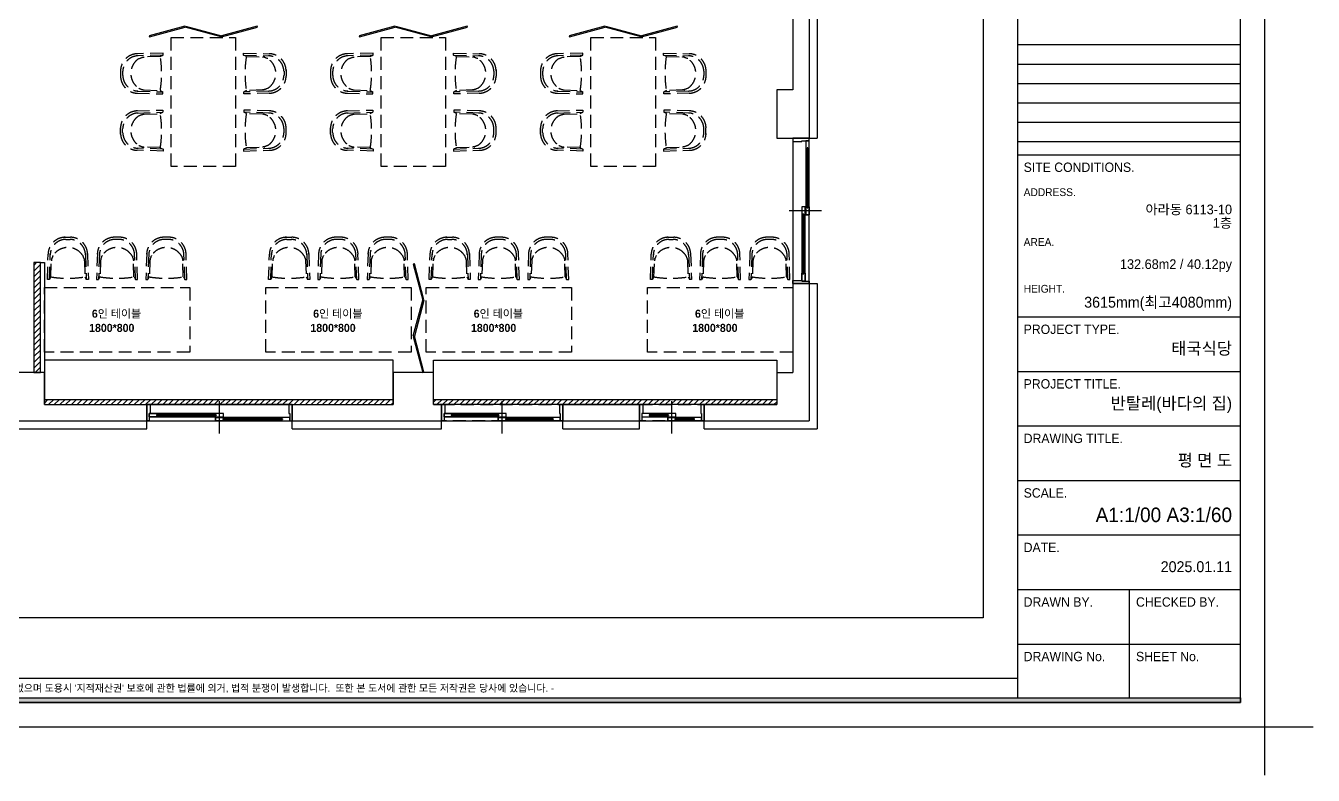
# Model space of a CAD drawing. Header units: inches. Extents: x 405346 to 489838, y -25612 to 14934.
# Drawn here: x 435196 to 451138, y -24562 to -15275 of the extents above; entities that cross this region are included whole.
import ezdxf
from ezdxf.enums import TextEntityAlignment as Align

# ---------------------------------------------------------------- set-up
doc = ezdxf.new("R2010")
doc.units = ezdxf.units.IN
doc.header["$LTSCALE"] = 200
doc.header["$MEASUREMENT"] = 0
doc.linetypes.add('DH-HID2', pattern=[1.2, 0.8, -0.4])
for name, color, linetype in [('01. F-소품', 3, 'Continuous'), ('04_FUR', 6, 'Continuous'), ('06-FUR', 6, 'Continuous'), ('07-DIM WAL', 5, 'Continuous'), ('08-HAT', 8, 'Continuous'), ('C-WIN', 4, 'Continuous'), ('CO-DO-FR', 7, 'Continuous'), ('CO-DOOR', 8, 'Continuous'), ('F-SYM', 7, 'Continuous'), ('FORM(YOURNAME)-11', 1, 'Continuous'), ('FORM(YOURNAME)-11 @ 1', 1, 'Continuous'), ('FU-FURM', 251, 'DH-HID2'), ('도면층2', 2, 'Continuous')]:
    doc.layers.add(name, color=color, linetype=linetype)
doc.styles.add('YOURNAME', font='HY울릉도M.TTF')
doc.styles.add('넥슨고딕', font='NEXONLv1GothicBold.ttf')

# ---------------------------------------------------------------- blocks, each defined once
blk = doc.blocks.new('FORM-PLAN')
at = {"layer": 'FORM(YOURNAME)-11'}
h = blk.add_hatch(color=256, dxfattribs=at)
h.dxf.hatch_style = 1
h.paths.add_polyline_path([(-71444, 55115), (10556, 55115), (10556, 54915), (-71444, 54915)])
h.paths.add_polyline_path([(-71444, -2085), (10556, -2085), (10556, -2285), (-71444, -2285)])
at = {"layer": 'Defpoints', "color": 158}
for p, q in [((1346, 54915), (1346, -2085)), ((1346, 24893), (10556, 24893)), ((1346, 24093), (10556, 24093)), ((1346, 23293), (10556, 23293)), ((1346, 22493), (10556, 22493)), ((1346, 21693), (10556, 21693)), ((1346, 20893), (10556, 20893)), ((1346, -1285), (-71444, -1285))]:
    blk.add_line(p, q, dxfattribs=at)
for points in [[(-71444, -2285), (10556, -2285), (10556, 55115), (-71444, 55115)], [(-69444, 53115), (-64, 53115), (-64, 1215), (-69444, 1215)]]:
    blk.add_lwpolyline(points, close=True, dxfattribs=at)
at = {"layer": 'Defpoints', "color": 1}
blk.add_lwpolyline([(11556, -5285), (11556, -3285), (13556, -3285)], dxfattribs=at)
at = {"layer": 'FORM(YOURNAME)-11', "color": 14}
for p, q in [((1346, 20344), (10556, 20344)), ((1346, 13651), (10556, 13651)), ((1346, 11398), (10556, 11398)), ((1346, 9146), (10556, 9146)), ((1346, 6893), (10556, 6893)), ((1346, 4641), (10556, 4641)), ((1346, 2388), (10556, 2388)), ((5951, 2388), (5951, -2085)), ((1346, 136), (10556, 136))]:
    blk.add_line(p, q, dxfattribs=at)
at = {"layer": 'FORM(YOURNAME)-11', "color": 250}
blk.add_lwpolyline([(-72444, -3285), (11556, -3285), (11556, 56115), (-72444, 56115)], close=True, dxfattribs=at)
at = {"layer": 'FORM(YOURNAME)-11'}
blk.add_lwpolyline([(-71444, -2085), (10556, -2085), (10556, -2285), (-71444, -2285)], close=True, dxfattribs=at)
at = {"layer": 'FORM(YOURNAME)-11', "color": 14, "style": 'YOURNAME'}
for s, height, p in [('SITE CONDITIONS.', 386.14, (1603, 19829)), ('PROJECT TYPE.', 386.14, (1603, 13136)), ('PROJECT TITLE.', 386.14, (1603, 10883)), ('DRAWING TITLE.', 386.14, (1603, 8631)), ('SCALE.', 386.1, (1603, 6378)), ('DATE.', 386.1, (1603, 4126)), ('DRAWN BY.', 386.1, (1603, 1873)), ('CHECKED BY.', 386.14, (6240, 1873)), ('DRAWING No.', 386.14, (1603, -379)), ('SHEET No.', 386.1, (6240, -379))]:
    blk.add_text(s, height=height, dxfattribs=at).set_placement(p, align=Align.MIDDLE_LEFT)
at = {"layer": 'FORM(YOURNAME)-11', "color": 251, "style": 'YOURNAME'}
for s, p in [('ADDRESS.', (1603, 18799)), ('AREA.', (1603, 16740)), ('HEIGHT.', (1603, 14809))]:
    blk.add_text(s, height=321.8, dxfattribs=at).set_placement(p, align=Align.MIDDLE_LEFT)
at = {"layer": 'FORM(YOURNAME)-11', "color": 1, "style": 'YOURNAME'}
blk.add_text("- 본 도서는 어떠한 경우에도 무단으로 도용할 수 없으며 도용시 '지적재산권' 보호에 관한 법률에 의거, 법적 분쟁이 발생합니다.  또한 본 도서에 관한 모든 저작권은 당사에 있습니다. -", height=300, dxfattribs=at).set_placement((-32990, -1685), align=Align.MIDDLE_CENTER)
at = {"layer": 'FORM(YOURNAME)-11', "color": 3, "style": 'YOURNAME'}
for tag, height, p in [('1', 450, (9905, 18188)), ('2', 450, (9905, 17544)), ('3', 450, (9905, 16257)), ('4', 450, (9905, 14326)), ('5', 515, (9905, 12009)), ('6', 515, (9905, 9757)), ('7', 515, (9905, 7504)), ('8', 515, (9905, 5252)), ('9', 515, (9905, 2999)), ('10', 515, (5655, 811)), ('11', 515, (9905, 747)), ('12', 515, (5655, -1441)), ('13', 515, (9905, -1441))]:
    blk.add_attdef(tag, text='', height=height, dxfattribs=at).set_placement(p, align=Align.MIDDLE_RIGHT)
blk = doc.blocks.new('*U201')
at = {"layer": 'F-SYM'}
ref = blk.add_blockref('FORM-PLAN', (447071, -22977), dxfattribs=dict(at, xscale=0.3000000000000001, yscale=0.3000000000000001, zscale=0.3000000000000001))
ref.add_attrib('4', '3615mm(최고4080mm)', dxfattribs={"layer": 'FORM(YOURNAME)-11 @ 1', "color": 3, "height": 135, "style": 'YOURNAME'}).set_placement((450132, -18701), align=Align.MIDDLE_RIGHT)
ref.add_attrib('3', '132.68m2 / 40.12py', dxfattribs={"layer": 'FORM(YOURNAME)-11 @ 1', "color": 3, "height": 120, "style": 'YOURNAME'}).set_placement((450132, -18229), align=Align.MIDDLE_RIGHT)
ref.add_attrib('2', '1층', dxfattribs={"layer": 'FORM(YOURNAME)-11 @ 1', "color": 3, "height": 120, "style": 'YOURNAME'}).set_placement((450132, -17718), align=Align.MIDDLE_RIGHT)
ref.add_attrib('1', '아라동 6113-10', dxfattribs={"layer": 'FORM(YOURNAME)-11 @ 1', "color": 3, "height": 120, "style": 'YOURNAME'}).set_placement((450132, -17551), align=Align.MIDDLE_RIGHT)
ref.add_attrib('5', '태국식당', dxfattribs={"layer": 'FORM(YOURNAME)-11 @ 1', "color": 3, "height": 150, "style": 'YOURNAME'}).set_placement((450132, -19273), align=Align.MIDDLE_RIGHT)
ref.add_attrib('6', '반탈레(바다의 집)', dxfattribs={"layer": 'FORM(YOURNAME)-11 @ 1', "color": 3, "height": 150, "style": 'YOURNAME'}).set_placement((450132, -19953), align=Align.MIDDLE_RIGHT)
ref.add_attrib('7', '평 면 도', dxfattribs={"layer": 'FORM(YOURNAME)-11 @ 1', "color": 3, "height": 150, "style": 'YOURNAME'}).set_placement((450132, -20659), align=Align.MIDDLE_RIGHT)
ref.add_attrib('8', 'A1:1/00 A3:1/60', dxfattribs={"layer": 'FORM(YOURNAME)-11 @ 1', "color": 3, "height": 180, "style": 'YOURNAME'}).set_placement((450132, -21335), align=Align.MIDDLE_RIGHT)
ref.add_attrib('9', '2025.01.11', dxfattribs={"layer": 'FORM(YOURNAME)-11 @ 1', "color": 3, "height": 135, "style": 'YOURNAME'}).set_placement((450132, -21978), align=Align.MIDDLE_RIGHT)
blk = doc.blocks.new('FLOOR')
at = {"layer": '08-HAT'}
h = blk.add_hatch(dxfattribs=at)
h.set_pattern_fill('_USER', color=256, scale=50, angle=45, pattern_type=0)
h.set_pattern_definition([(45, (0, 0), (-35.355339, 35.355339), [])])
h.paths.add_polyline_path([(444542, 24512), (440292, 24512), (440292, 24448), (440392, 24448), (441892, 24448), (442842, 24448), (442872, 24448), (442882, 24448), (443642, 24448), (444542, 24448)])
h.paths.add_polyline_path([(439792, 24512), (435474, 24512), (435474, 24448), (436742, 24448), (438542, 24448), (439792, 24448)])
h.paths.add_polyline_path([(435424, 26208), (435342, 26208), (435342, 24848), (435424, 24848)])
at = {"layer": 'C-WIN'}
for points in [[(444742, 25948), (444942, 25948), (444942, 27748), (444742, 27748)], [(444942, 25948), (444942, 27748), (444742, 27748), (444742, 25948)], [(436742, 24248), (438542, 24248), (438542, 24448), (436742, 24448)], [(436742, 24248), (438542, 24248), (438542, 24448), (436742, 24448)], [(440392, 24248), (441892, 24248), (441892, 24448), (440392, 24448)], [(442842, 24248), (443642, 24248), (443642, 24448), (442842, 24448)], [(442842, 24248), (443642, 24248), (443642, 24448), (442842, 24448)]]:
    blk.add_lwpolyline(points, close=True, dxfattribs=at)
at = {"layer": 'CO-DO-FR'}
for points in [[(444942, 27748), (444742, 27748), (444742, 27718), (444742, 27718), (444742, 27708), (444852, 27708), (444852, 27718), (444942, 27718), (444942, 27748)], [(444942, 25948), (444742, 25948), (444742, 25978), (444742, 25978), (444742, 25988), (444852, 25988), (444852, 25978), (444942, 25978), (444942, 25948)], [(436742, 24248), (436742, 24448), (436772, 24448), (436772, 24448), (436782, 24448), (436782, 24338), (436772, 24338), (436772, 24248), (436742, 24248)], [(438542, 24248), (438542, 24448), (438512, 24448), (438512, 24448), (438502, 24448), (438502, 24338), (438512, 24338), (438512, 24248), (438542, 24248)], [(440392, 24248), (440392, 24448), (440422, 24448), (440422, 24448), (440432, 24448), (440432, 24338), (440422, 24338), (440422, 24248), (440392, 24248)], [(441892, 24248), (441892, 24448), (441862, 24448), (441862, 24448), (441852, 24448), (441852, 24338), (441862, 24338), (441862, 24248), (441892, 24248)], [(442842, 24248), (442842, 24448), (442872, 24448), (442872, 24448), (442882, 24448), (442882, 24338), (442872, 24338), (442872, 24248), (442842, 24248)], [(443642, 24248), (443642, 24448), (443612, 24448), (443612, 24448), (443602, 24448), (443602, 24338), (443612, 24338), (443612, 24248), (443642, 24248)]]:
    blk.add_lwpolyline(points, close=True, dxfattribs=at)
at = {"layer": 'CO-DOOR', "color": 251}
for p, q in [((445097, 26848), (444697, 26848)), ((437642, 24092), (437642, 24492)), ((441142, 24092), (441142, 24492)), ((443242, 24092), (443242, 24492))]:
    blk.add_line(p, q, dxfattribs=at)
for points in [[(444902, 27718), (444902, 26798), (444942, 26798), (444942, 27718)], [(444892, 25978), (444892, 26898), (444852, 26898), (444852, 25978)], [(436772, 24298), (437692, 24298), (437692, 24338), (436772, 24338)], [(438512, 24288), (437592, 24288), (437592, 24248), (438512, 24248)], [(440422, 24298), (441192, 24298), (441192, 24338), (440422, 24338)], [(441862, 24288), (441092, 24288), (441092, 24248), (441862, 24248)], [(442872, 24298), (443292, 24298), (443292, 24338), (442872, 24338)], [(443612, 24288), (443192, 24288), (443192, 24248), (443612, 24248)]]:
    blk.add_lwpolyline(points, close=True, dxfattribs=at)
at = {"layer": 'CO-DOOR'}
for points in [[(444942, 27618), (444942, 27718), (444902, 27718), (444902, 27618), (444917, 27618), (444917, 27628), (444927, 27628), (444927, 27618), (444942, 27618)], [(444917, 27628), (444917, 26888), (444927, 26888), (444927, 27628)], [(444892, 26798), (444892, 26898), (444852, 26898), (444852, 26798), (444867, 26798), (444867, 26808), (444877, 26808), (444877, 26798), (444892, 26798)], [(444867, 26808), (444867, 26068), (444877, 26068), (444877, 26808)], [(444942, 26898), (444942, 26798), (444902, 26798), (444902, 26898), (444917, 26898), (444917, 26888), (444927, 26888), (444927, 26898), (444942, 26898)], [(444892, 26078), (444892, 25978), (444852, 25978), (444852, 26078), (444867, 26078), (444867, 26068), (444877, 26068), (444877, 26078), (444892, 26078)], [(436872, 24298), (436772, 24298), (436772, 24338), (436872, 24338), (436872, 24322), (436862, 24322), (436862, 24312), (436872, 24312), (436872, 24298)], [(437602, 24322), (436862, 24322), (436862, 24312), (437602, 24312)], [(437592, 24298), (437692, 24298), (437692, 24338), (437592, 24338), (437592, 24322), (437602, 24322), (437602, 24312), (437592, 24312), (437592, 24298)], [(437692, 24248), (437592, 24248), (437592, 24288), (437692, 24288), (437692, 24272), (437682, 24272), (437682, 24263), (437692, 24263), (437692, 24248)], [(438422, 24272), (437682, 24272), (437682, 24263), (438422, 24263)], [(438412, 24248), (438512, 24248), (438512, 24288), (438412, 24288), (438412, 24272), (438422, 24272), (438422, 24263), (438412, 24263), (438412, 24248)], [(440522, 24298), (440422, 24298), (440422, 24338), (440522, 24338), (440522, 24322), (440512, 24322), (440512, 24312), (440522, 24312), (440522, 24298)], [(441102, 24322), (440512, 24322), (440512, 24312), (441102, 24312)], [(441092, 24298), (441192, 24298), (441192, 24338), (441092, 24338), (441092, 24322), (441102, 24322), (441102, 24312), (441092, 24312), (441092, 24298)], [(441192, 24248), (441092, 24248), (441092, 24288), (441192, 24288), (441192, 24272), (441182, 24272), (441182, 24263), (441192, 24263), (441192, 24248)], [(441772, 24272), (441182, 24272), (441182, 24263), (441772, 24263)], [(441762, 24248), (441862, 24248), (441862, 24288), (441762, 24288), (441762, 24272), (441772, 24272), (441772, 24263), (441762, 24263), (441762, 24248)], [(443202, 24322), (442962, 24322), (442962, 24312), (443202, 24312)], [(443192, 24298), (443292, 24298), (443292, 24338), (443192, 24338), (443192, 24322), (443202, 24322), (443202, 24312), (443192, 24312), (443192, 24298)], [(443292, 24248), (443192, 24248), (443192, 24288), (443292, 24288), (443292, 24272), (443282, 24272), (443282, 24263), (443292, 24263), (443292, 24248)], [(443522, 24272), (443282, 24272), (443282, 24263), (443522, 24263)]]:
    blk.add_lwpolyline(points, close=True, dxfattribs=at)
at = {"layer": 'CO-DOOR', "color": 251, "linetype": 'DH-HID2'}
for points in [[(441892, 24248), (440392, 24248), (440392, 24448), (441892, 24448)], [(443642, 24248), (442842, 24248), (442842, 24448), (443642, 24448)]]:
    blk.add_lwpolyline(points, close=True, dxfattribs=at)
at = {"layer": '도면층2'}
for p, q in [((444742, 30548), (444742, 28348)), ((444942, 30548), (444942, 27748)), ((444742, 27748), (444942, 27748)), ((444742, 25948), (444742, 24848)), ((444742, 25948), (444942, 25948)), ((444942, 25948), (444942, 24248)), ((444542, 24848), (444742, 24848)), ((444542, 24848), (444542, 24448)), ((435474, 24448), (436742, 24448)), ((436742, 24448), (436742, 24248)), ((436742, 24448), (436742, 24248)), ((438542, 24448), (439792, 24448)), ((438542, 24448), (438542, 24248)), ((438542, 24448), (438542, 24248)), ((440292, 24448), (440392, 24448)), ((440392, 24448), (440392, 24248)), ((441892, 24448), (442842, 24448)), ((441892, 24448), (441892, 24248)), ((442842, 24448), (442842, 24248)), ((443642, 24448), (444542, 24448)), ((443642, 24448), (443642, 24248)), ((434242, 24248), (436742, 24248)), ((438542, 24248), (440392, 24248)), ((441892, 24248), (442842, 24248)), ((443642, 24248), (444942, 24248))]:
    blk.add_line(p, q, dxfattribs=at)
at = {"layer": '도면층2', "color": 6}
for p, q in [((445042, 30548), (445042, 27748)), ((444942, 27748), (445042, 27748)), ((444942, 25948), (445042, 25948)), ((445042, 25948), (445042, 24148)), ((436742, 24148), (436742, 24248)), ((438542, 24148), (438542, 24248)), ((440392, 24148), (440392, 24248)), ((441892, 24148), (441892, 24248)), ((442842, 24148), (442842, 24248)), ((443642, 24148), (443642, 24248)), ((434242, 24148), (436742, 24148)), ((438542, 24148), (440392, 24148)), ((441892, 24148), (442842, 24148)), ((443642, 24148), (445042, 24148))]:
    blk.add_line(p, q, dxfattribs=at)
at = {"layer": '도면층2', "color": 3}
for p, q in [((435474, 24512), (439792, 24512)), ((440292, 24512), (444542, 24512))]:
    blk.add_line(p, q, dxfattribs=at)
at = {"layer": '도면층2'}
for points in [[(444742, 28348), (444542, 28348), (444542, 27748), (444942, 27748)], [(444742, 25948), (444942, 25948)], [(435474, 24448), (435474, 24848), (434958, 24848), (434958, 24448)], [(440292, 24448), (440292, 24848), (439792, 24848), (439792, 24448)]]:
    blk.add_lwpolyline(points, dxfattribs=at)
at = {"layer": '도면층2', "color": 3}
blk.add_lwpolyline([(435424, 24848), (435424, 26208), (435342, 26208), (435342, 24848), (435424, 24848)], dxfattribs=at)
blk = doc.blocks.new('heryty66')
at = {"layer": 'FU-FURM'}
for p, q in [((419012, 1984), (419090, 1984)), ((419030, 1958), (419084, 1958)), ((419709, 1984), (419631, 1984)), ((419691, 1958), (419638, 1958)), ((420320, 1984), (420242, 1984)), ((420302, 1958), (420249, 1958)), ((418803, 1459), (418813, 1773)), ((418829, 1459), (418838, 1779)), ((418874, 1758), (418871, 1753)), ((419240, 1758), (419242, 1754)), ((419242, 1754), (419244, 1749)), ((419275, 1778), (419285, 1459)), ((419300, 1784), (419311, 1460)), ((419422, 1784), (419411, 1460)), ((419447, 1778), (419436, 1459)), ((419480, 1754), (419478, 1749)), ((419482, 1758), (419480, 1754)), ((419848, 1758), (419850, 1753)), ((419893, 1459), (419883, 1779)), ((419919, 1459), (419909, 1773)), ((420033, 1784), (420022, 1460)), ((420058, 1778), (420047, 1459)), ((420091, 1754), (420089, 1749)), ((420093, 1758), (420091, 1754)), ((420459, 1758), (420461, 1753)), ((420504, 1459), (420494, 1779)), ((420530, 1459), (420520, 1773)), ((418846, 1493), (418853, 1691)), ((418854, 1701), (418853, 1698)), ((418853, 1698), (418853, 1695)), ((418853, 1695), (418853, 1691)), ((418855, 1708), (418854, 1704)), ((418854, 1704), (418854, 1701)), ((418856, 1711), (418855, 1708)), ((418857, 1715), (418856, 1711)), ((418858, 1719), (418857, 1715)), ((418859, 1723), (418858, 1719)), ((418861, 1728), (418859, 1723)), ((418863, 1733), (418861, 1728)), ((418865, 1738), (418863, 1733)), ((418867, 1744), (418865, 1738)), ((418869, 1749), (418867, 1744)), ((418871, 1753), (418869, 1749)), ((419244, 1749), (419246, 1744)), ((419246, 1744), (419248, 1739)), ((419248, 1739), (419250, 1733)), ((419250, 1733), (419252, 1728)), ((419252, 1728), (419254, 1723)), ((419254, 1723), (419256, 1719)), ((419256, 1719), (419257, 1715)), ((419257, 1715), (419258, 1711)), ((419258, 1711), (419258, 1708)), ((419258, 1708), (419259, 1705)), ((419259, 1705), (419260, 1702)), ((419260, 1702), (419260, 1699)), ((419260, 1699), (419260, 1695)), ((419260, 1695), (419261, 1692)), ((419261, 1692), (419267, 1493)), ((419461, 1692), (419454, 1493)), ((419462, 1699), (419461, 1695)), ((419461, 1695), (419461, 1692)), ((419463, 1705), (419462, 1702)), ((419462, 1702), (419462, 1699)), ((419464, 1711), (419463, 1708)), ((419463, 1708), (419463, 1705)), ((419465, 1715), (419464, 1711)), ((419466, 1719), (419465, 1715)), ((419468, 1723), (419466, 1719)), ((419469, 1728), (419468, 1723)), ((419471, 1733), (419469, 1728)), ((419473, 1739), (419471, 1733)), ((419475, 1744), (419473, 1739)), ((419478, 1749), (419475, 1744)), ((419850, 1753), (419852, 1749)), ((419852, 1749), (419855, 1744)), ((419855, 1744), (419857, 1738)), ((419857, 1738), (419859, 1733)), ((419859, 1733), (419861, 1728)), ((419861, 1728), (419862, 1723)), ((419862, 1723), (419864, 1719)), ((419864, 1719), (419865, 1715)), ((419865, 1715), (419866, 1711)), ((419866, 1711), (419867, 1708)), ((419867, 1708), (419867, 1704)), ((419867, 1704), (419868, 1701)), ((419868, 1701), (419868, 1698)), ((419868, 1698), (419869, 1695)), ((419869, 1695), (419869, 1691)), ((419875, 1493), (419869, 1691)), ((420072, 1692), (420065, 1493)), ((420073, 1699), (420072, 1695)), ((420072, 1695), (420072, 1692)), ((420074, 1705), (420073, 1702)), ((420073, 1702), (420073, 1699)), ((420075, 1711), (420074, 1708)), ((420074, 1708), (420074, 1705)), ((420076, 1715), (420075, 1711)), ((420077, 1719), (420076, 1715)), ((420079, 1723), (420077, 1719)), ((420080, 1728), (420079, 1723)), ((420082, 1733), (420080, 1728)), ((420084, 1739), (420082, 1733)), ((420086, 1744), (420084, 1739)), ((420089, 1749), (420086, 1744)), ((420461, 1753), (420463, 1749)), ((420463, 1749), (420466, 1744)), ((420466, 1744), (420468, 1738)), ((420468, 1738), (420470, 1733)), ((420470, 1733), (420472, 1728)), ((420472, 1728), (420473, 1723)), ((420473, 1723), (420475, 1719)), ((420475, 1719), (420476, 1715)), ((420476, 1715), (420477, 1711)), ((420477, 1711), (420478, 1708)), ((420478, 1708), (420478, 1704)), ((420478, 1704), (420479, 1701)), ((420479, 1701), (420479, 1698)), ((420479, 1698), (420480, 1695)), ((420480, 1695), (420480, 1691)), ((420486, 1493), (420480, 1691)), ((418829, 1459), (418803, 1459)), ((418845, 1493), (418829, 1459)), ((419268, 1493), (419285, 1459)), ((419311, 1460), (419285, 1459)), ((419411, 1460), (419436, 1459)), ((419453, 1493), (419436, 1459)), ((419876, 1493), (419893, 1459)), ((419893, 1459), (419919, 1459)), ((420022, 1460), (420047, 1459)), ((420064, 1493), (420047, 1459)), ((420487, 1493), (420504, 1459)), ((420504, 1459), (420530, 1459))]:
    blk.add_line(p, q, dxfattribs=at)
blk.add_lwpolyline([(418766, 1360), (420566, 1360), (420566, 560), (418766, 560)], close=True, dxfattribs=at)
for centre, radius, start, end in [((419026, 1770), 214, 90.9092, 178.7855), ((419032, 1763), 194, 90.9092, 178.7854), ((419081, 1763), 194, 1.3565, 89.233), ((419087, 1770), 214, 1.3567, 89.233), ((419635, 1770), 214, 90.767, 178.6433), ((419641, 1763), 194, 90.767, 178.6435), ((419689, 1763), 194, 1.2146, 89.0908), ((419696, 1770), 214, 1.2145, 89.0908), ((420246, 1770), 214, 90.767, 178.6433), ((420252, 1763), 194, 90.767, 178.6435), ((420300, 1763), 194, 1.2146, 89.0908), ((420307, 1770), 214, 1.2145, 89.0908), ((419057, 1638), 219, 33.195, 146.9472), ((419665, 1638), 219, 33.0528, 146.805), ((420276, 1638), 219, 33.0528, 146.805), ((419057, 1638), 219, 158.3494, 158.4722), ((419057, 1638), 219, 21.67, 21.7928), ((419665, 1638), 219, 158.2072, 158.33), ((419665, 1638), 219, 21.5278, 21.6506), ((420276, 1638), 219, 158.2072, 158.33), ((420276, 1638), 219, 21.5278, 21.6506), ((419055, 2807), 1331, 260.9232, 279.2189), ((419666, 2807), 1331, 260.7811, 279.0768), ((420277, 2807), 1331, 260.7811, 279.0768)]:
    blk.add_arc(centre, radius, start, end, dxfattribs=at)
at = {"layer": 'FU-FURM', "style": '넥슨고딕'}
for s, p in [('6인 테이블', (419354, 987)), ('1800*800', (419320, 811))]:
    blk.add_text(s, height=100, dxfattribs=at).set_placement(p)
blk = doc.blocks.new('FLLLL')
at = {"layer": '01. F-소품'}
blk.add_lwpolyline([(461274, 310), (461224, 310), (461224, 1670), (461274, 1670)], close=True, dxfattribs=at)
at = {"layer": '04_FUR'}
for points in [[(465592, 460), (461274, 460), (461274, -90), (465592, -90)], [(466092, 460), (470342, 460), (470342, -90), (466092, -90)]]:
    blk.add_lwpolyline(points, close=True, dxfattribs=at)
at = {"layer": '06-FUR', "color": 8}
for p, q in [((464266, 3261), (464266, 3339)), ((466866, 3261), (466866, 3339)), ((469466, 3261), (469466, 3339))]:
    blk.add_line(p, q, dxfattribs=at)
at = {"layer": '06-FUR'}
for points in [[(463018, 4588), (463015, 4600), (462570, 4481), (462574, 4469)], [(463018, 4588), (463022, 4600), (463466, 4481), (463462, 4469)], [(463914, 4588), (463910, 4600), (463466, 4481), (463469, 4469)], [(465618, 4588), (465615, 4600), (465170, 4481), (465174, 4469)], [(465618, 4588), (465622, 4600), (466066, 4481), (466062, 4469)], [(466514, 4588), (466510, 4600), (466066, 4481), (466069, 4469)], [(468218, 4588), (468215, 4600), (467770, 4481), (467774, 4469)], [(468218, 4588), (468222, 4600), (468666, 4481), (468662, 4469)], [(469114, 4588), (469110, 4600), (468666, 4481), (468669, 4469)], [(465961, 1205), (465974, 1208), (465855, 1653), (465842, 1649)], [(465961, 1205), (465974, 1202), (465855, 757), (465842, 761)], [(465961, 310), (465974, 313), (465855, 757), (465842, 754)]]:
    blk.add_lwpolyline(points, close=True, dxfattribs=at)
at = {"layer": 'FU-FURM'}
for p, q in [((462743, 4242), (462422, 4232)), ((462743, 4267), (462428, 4257)), ((462444, 4197), (462448, 4199)), ((462448, 4199), (462453, 4201)), ((462453, 4201), (462458, 4203)), ((462458, 4203), (462463, 4205)), ((462463, 4205), (462469, 4208)), ((462469, 4208), (462474, 4209)), ((462474, 4209), (462479, 4211)), ((462479, 4211), (462483, 4213)), ((462483, 4213), (462487, 4214)), ((462487, 4214), (462491, 4215)), ((462491, 4215), (462494, 4215)), ((462494, 4215), (462497, 4216)), ((462497, 4216), (462500, 4217)), ((462500, 4217), (462504, 4217)), ((462504, 4217), (462507, 4217)), ((462507, 4217), (462510, 4218)), ((462709, 4224), (462510, 4218)), ((462709, 4225), (462743, 4242)), ((462743, 4242), (462743, 4267)), ((463741, 4267), (464056, 4257)), ((463741, 4242), (463741, 4267)), ((463741, 4242), (464062, 4232)), ((463775, 4225), (463741, 4242)), ((463775, 4224), (463974, 4218)), ((463977, 4217), (463974, 4218)), ((463980, 4217), (463977, 4217)), ((463984, 4217), (463980, 4217)), ((463987, 4216), (463984, 4217)), ((463990, 4215), (463987, 4216)), ((463993, 4215), (463990, 4215)), ((463997, 4214), (463993, 4215)), ((464001, 4213), (463997, 4214)), ((464005, 4211), (464001, 4213)), ((464010, 4209), (464005, 4211)), ((464015, 4208), (464010, 4209)), ((464021, 4205), (464015, 4208)), ((464026, 4203), (464021, 4205)), ((464031, 4201), (464026, 4203)), ((464036, 4199), (464031, 4201)), ((464040, 4197), (464036, 4199)), ((465343, 4242), (465022, 4232)), ((465343, 4267), (465028, 4257)), ((465044, 4197), (465048, 4199)), ((465048, 4199), (465053, 4201)), ((465053, 4201), (465058, 4203)), ((465058, 4203), (465063, 4205)), ((465063, 4205), (465069, 4208)), ((465069, 4208), (465074, 4209)), ((465074, 4209), (465079, 4211)), ((465079, 4211), (465083, 4213)), ((465083, 4213), (465087, 4214)), ((465087, 4214), (465091, 4215)), ((465091, 4215), (465094, 4215)), ((465094, 4215), (465097, 4216)), ((465097, 4216), (465100, 4217)), ((465100, 4217), (465104, 4217)), ((465104, 4217), (465107, 4217)), ((465107, 4217), (465110, 4218)), ((465309, 4224), (465110, 4218)), ((465309, 4225), (465343, 4242)), ((465343, 4242), (465343, 4267)), ((466341, 4267), (466656, 4257)), ((466341, 4242), (466341, 4267)), ((466341, 4242), (466662, 4232)), ((466375, 4225), (466341, 4242)), ((466375, 4224), (466574, 4218)), ((466577, 4217), (466574, 4218)), ((466580, 4217), (466577, 4217)), ((466584, 4217), (466580, 4217)), ((466587, 4216), (466584, 4217)), ((466590, 4215), (466587, 4216)), ((466593, 4215), (466590, 4215)), ((466597, 4214), (466593, 4215)), ((466601, 4213), (466597, 4214)), ((466605, 4211), (466601, 4213)), ((466610, 4209), (466605, 4211)), ((466615, 4208), (466610, 4209)), ((466621, 4205), (466615, 4208)), ((466626, 4203), (466621, 4205)), ((466631, 4201), (466626, 4203)), ((466636, 4199), (466631, 4201)), ((466640, 4197), (466636, 4199)), ((467943, 4242), (467622, 4232)), ((467943, 4267), (467628, 4257)), ((467644, 4197), (467648, 4199)), ((467648, 4199), (467653, 4201)), ((467653, 4201), (467658, 4203)), ((467658, 4203), (467663, 4205)), ((467663, 4205), (467669, 4208)), ((467669, 4208), (467674, 4209)), ((467674, 4209), (467679, 4211)), ((467679, 4211), (467683, 4213)), ((467683, 4213), (467687, 4214)), ((467687, 4214), (467691, 4215)), ((467691, 4215), (467694, 4215)), ((467694, 4215), (467697, 4216)), ((467697, 4216), (467700, 4217)), ((467700, 4217), (467704, 4217)), ((467704, 4217), (467707, 4217)), ((467707, 4217), (467710, 4218)), ((467909, 4224), (467710, 4218)), ((467909, 4225), (467943, 4242)), ((467943, 4242), (467943, 4267)), ((468941, 4267), (469256, 4257)), ((468941, 4242), (468941, 4267)), ((468941, 4242), (469262, 4232)), ((468975, 4225), (468941, 4242)), ((468975, 4224), (469174, 4218)), ((469177, 4217), (469174, 4218)), ((469180, 4217), (469177, 4217)), ((469184, 4217), (469180, 4217)), ((469187, 4216), (469184, 4217)), ((469190, 4215), (469187, 4216)), ((469193, 4215), (469190, 4215)), ((469197, 4214), (469193, 4215)), ((469201, 4213), (469197, 4214)), ((469205, 4211), (469201, 4213)), ((469210, 4209), (469205, 4211)), ((469215, 4208), (469210, 4209)), ((469221, 4205), (469215, 4208)), ((469226, 4203), (469221, 4205)), ((469231, 4201), (469226, 4203)), ((469236, 4199), (469231, 4201)), ((469240, 4197), (469236, 4199)), ((462218, 4058), (462218, 3980)), ((462243, 4040), (462243, 3987)), ((464241, 4040), (464241, 3987)), ((464266, 4058), (464266, 3980)), ((464818, 4058), (464818, 3980)), ((464843, 4040), (464843, 3987)), ((466841, 4040), (466841, 3987)), ((466866, 4058), (466866, 3980)), ((467418, 4058), (467418, 3980)), ((467443, 4040), (467443, 3987)), ((469441, 4040), (469441, 3987)), ((469466, 4058), (469466, 3980)), ((462444, 3831), (462448, 3829)), ((462448, 3829), (462452, 3826)), ((462452, 3826), (462458, 3824)), ((464032, 3826), (464026, 3824)), ((464036, 3829), (464032, 3826)), ((464040, 3831), (464036, 3829)), ((465044, 3831), (465048, 3829)), ((465048, 3829), (465052, 3826)), ((465052, 3826), (465058, 3824)), ((466632, 3826), (466626, 3824)), ((466636, 3829), (466632, 3826)), ((466640, 3831), (466636, 3829)), ((467644, 3831), (467648, 3829)), ((467648, 3829), (467652, 3826)), ((467652, 3826), (467658, 3824)), ((469232, 3826), (469226, 3824)), ((469236, 3829), (469232, 3826)), ((469240, 3831), (469236, 3829)), ((462417, 3770), (462742, 3760)), ((462424, 3796), (462742, 3785)), ((462458, 3824), (462463, 3822)), ((462463, 3822), (462468, 3820)), ((462468, 3820), (462473, 3818)), ((462473, 3818), (462478, 3816)), ((462478, 3816), (462482, 3815)), ((462482, 3815), (462486, 3814)), ((462486, 3814), (462490, 3813)), ((462490, 3813), (462493, 3812)), ((462493, 3812), (462497, 3811)), ((462497, 3811), (462500, 3811)), ((462500, 3811), (462503, 3810)), ((462503, 3810), (462506, 3810)), ((462506, 3810), (462510, 3810)), ((462510, 3810), (462708, 3803)), ((462708, 3802), (462742, 3785)), ((462742, 3760), (462742, 3785)), ((463776, 3802), (463742, 3785)), ((464060, 3796), (463742, 3785)), ((463742, 3760), (463742, 3785)), ((464067, 3770), (463742, 3760)), ((463974, 3810), (463776, 3803)), ((463978, 3810), (463974, 3810)), ((463981, 3810), (463978, 3810)), ((463984, 3811), (463981, 3810)), ((463987, 3811), (463984, 3811)), ((463991, 3812), (463987, 3811)), ((463994, 3813), (463991, 3812)), ((463998, 3814), (463994, 3813)), ((464002, 3815), (463998, 3814)), ((464006, 3816), (464002, 3815)), ((464011, 3818), (464006, 3816)), ((464016, 3820), (464011, 3818)), ((464021, 3822), (464016, 3820)), ((464026, 3824), (464021, 3822)), ((465017, 3770), (465342, 3760)), ((465024, 3796), (465342, 3785)), ((465058, 3824), (465063, 3822)), ((465063, 3822), (465068, 3820)), ((465068, 3820), (465073, 3818)), ((465073, 3818), (465078, 3816)), ((465078, 3816), (465082, 3815)), ((465082, 3815), (465086, 3814)), ((465086, 3814), (465090, 3813)), ((465090, 3813), (465093, 3812)), ((465093, 3812), (465097, 3811)), ((465097, 3811), (465100, 3811)), ((465100, 3811), (465103, 3810)), ((465103, 3810), (465106, 3810)), ((465106, 3810), (465110, 3810)), ((465110, 3810), (465308, 3803)), ((465308, 3802), (465342, 3785)), ((465342, 3760), (465342, 3785)), ((466376, 3802), (466342, 3785)), ((466660, 3796), (466342, 3785)), ((466342, 3760), (466342, 3785)), ((466667, 3770), (466342, 3760)), ((466574, 3810), (466376, 3803)), ((466578, 3810), (466574, 3810)), ((466581, 3810), (466578, 3810)), ((466584, 3811), (466581, 3810)), ((466587, 3811), (466584, 3811)), ((466591, 3812), (466587, 3811)), ((466594, 3813), (466591, 3812)), ((466598, 3814), (466594, 3813)), ((466602, 3815), (466598, 3814)), ((466606, 3816), (466602, 3815)), ((466611, 3818), (466606, 3816)), ((466616, 3820), (466611, 3818)), ((466621, 3822), (466616, 3820)), ((466626, 3824), (466621, 3822)), ((467617, 3770), (467942, 3760)), ((467624, 3796), (467942, 3785)), ((467658, 3824), (467663, 3822)), ((467663, 3822), (467668, 3820)), ((467668, 3820), (467673, 3818)), ((467673, 3818), (467678, 3816)), ((467678, 3816), (467682, 3815)), ((467682, 3815), (467686, 3814)), ((467686, 3814), (467690, 3813)), ((467690, 3813), (467693, 3812)), ((467693, 3812), (467697, 3811)), ((467697, 3811), (467700, 3811)), ((467700, 3811), (467703, 3810)), ((467703, 3810), (467706, 3810)), ((467706, 3810), (467710, 3810)), ((467710, 3810), (467908, 3803)), ((467908, 3802), (467942, 3785)), ((467942, 3760), (467942, 3785)), ((468976, 3802), (468942, 3785)), ((469260, 3796), (468942, 3785)), ((468942, 3760), (468942, 3785)), ((469267, 3770), (468942, 3760)), ((469174, 3810), (468976, 3803)), ((469178, 3810), (469174, 3810)), ((469181, 3810), (469178, 3810)), ((469184, 3811), (469181, 3810)), ((469187, 3811), (469184, 3811)), ((469191, 3812), (469187, 3811)), ((469194, 3813), (469191, 3812)), ((469198, 3814), (469194, 3813)), ((469202, 3815), (469198, 3814)), ((469206, 3816), (469202, 3815)), ((469211, 3818), (469206, 3816)), ((469216, 3820), (469211, 3818)), ((469221, 3822), (469216, 3820)), ((469226, 3824), (469221, 3822)), ((462417, 3549), (462742, 3560)), ((462424, 3523), (462742, 3534)), ((462493, 3507), (462497, 3508)), ((462497, 3508), (462500, 3508)), ((462500, 3508), (462503, 3509)), ((462503, 3509), (462506, 3509)), ((462506, 3509), (462510, 3509)), ((462510, 3509), (462708, 3516)), ((462708, 3517), (462742, 3534)), ((462742, 3560), (462742, 3534)), ((464067, 3549), (463742, 3560)), ((463742, 3560), (463742, 3534)), ((464060, 3523), (463742, 3534)), ((463776, 3517), (463742, 3534)), ((463974, 3509), (463776, 3516)), ((463978, 3509), (463974, 3509)), ((463981, 3509), (463978, 3509)), ((463984, 3508), (463981, 3509)), ((463987, 3508), (463984, 3508)), ((463991, 3507), (463987, 3508)), ((465017, 3549), (465342, 3560)), ((465024, 3523), (465342, 3534)), ((465093, 3507), (465097, 3508)), ((465097, 3508), (465100, 3508)), ((465100, 3508), (465103, 3509)), ((465103, 3509), (465106, 3509)), ((465106, 3509), (465110, 3509)), ((465110, 3509), (465308, 3516)), ((465308, 3517), (465342, 3534)), ((465342, 3560), (465342, 3534)), ((466667, 3549), (466342, 3560)), ((466342, 3560), (466342, 3534)), ((466660, 3523), (466342, 3534)), ((466376, 3517), (466342, 3534)), ((466574, 3509), (466376, 3516)), ((466578, 3509), (466574, 3509)), ((466581, 3509), (466578, 3509)), ((466584, 3508), (466581, 3509)), ((466587, 3508), (466584, 3508)), ((466591, 3507), (466587, 3508)), ((467617, 3549), (467942, 3560)), ((467624, 3523), (467942, 3534)), ((467693, 3507), (467697, 3508)), ((467697, 3508), (467700, 3508)), ((467700, 3508), (467703, 3509)), ((467703, 3509), (467706, 3509)), ((467706, 3509), (467710, 3509)), ((467710, 3509), (467908, 3516)), ((467908, 3517), (467942, 3534)), ((467942, 3560), (467942, 3534)), ((469267, 3549), (468942, 3560)), ((468942, 3560), (468942, 3534)), ((469260, 3523), (468942, 3534)), ((468976, 3517), (468942, 3534)), ((469174, 3509), (468976, 3516)), ((469178, 3509), (469174, 3509)), ((469181, 3509), (469178, 3509)), ((469184, 3508), (469181, 3509)), ((469187, 3508), (469184, 3508)), ((469191, 3507), (469187, 3508)), ((462444, 3488), (462448, 3490)), ((462448, 3490), (462452, 3493)), ((462452, 3493), (462458, 3495)), ((462458, 3495), (462463, 3497)), ((462463, 3497), (462468, 3499)), ((462468, 3499), (462473, 3501)), ((462473, 3501), (462478, 3503)), ((462478, 3503), (462482, 3504)), ((462482, 3504), (462486, 3505)), ((462486, 3505), (462490, 3506)), ((462490, 3506), (462493, 3507)), ((463994, 3506), (463991, 3507)), ((463998, 3505), (463994, 3506)), ((464002, 3504), (463998, 3505)), ((464006, 3503), (464002, 3504)), ((464011, 3501), (464006, 3503)), ((464016, 3499), (464011, 3501)), ((464021, 3497), (464016, 3499)), ((464026, 3495), (464021, 3497)), ((464032, 3493), (464026, 3495)), ((464036, 3490), (464032, 3493)), ((464040, 3488), (464036, 3490)), ((465044, 3488), (465048, 3490)), ((465048, 3490), (465052, 3493)), ((465052, 3493), (465058, 3495)), ((465058, 3495), (465063, 3497)), ((465063, 3497), (465068, 3499)), ((465068, 3499), (465073, 3501)), ((465073, 3501), (465078, 3503)), ((465078, 3503), (465082, 3504)), ((465082, 3504), (465086, 3505)), ((465086, 3505), (465090, 3506)), ((465090, 3506), (465093, 3507)), ((466594, 3506), (466591, 3507)), ((466598, 3505), (466594, 3506)), ((466602, 3504), (466598, 3505)), ((466606, 3503), (466602, 3504)), ((466611, 3501), (466606, 3503)), ((466616, 3499), (466611, 3501)), ((466621, 3497), (466616, 3499)), ((466626, 3495), (466621, 3497)), ((466632, 3493), (466626, 3495)), ((466636, 3490), (466632, 3493)), ((466640, 3488), (466636, 3490)), ((467644, 3488), (467648, 3490)), ((467648, 3490), (467652, 3493)), ((467652, 3493), (467658, 3495)), ((467658, 3495), (467663, 3497)), ((467663, 3497), (467668, 3499)), ((467668, 3499), (467673, 3501)), ((467673, 3501), (467678, 3503)), ((467678, 3503), (467682, 3504)), ((467682, 3504), (467686, 3505)), ((467686, 3505), (467690, 3506)), ((467690, 3506), (467693, 3507)), ((469194, 3506), (469191, 3507)), ((469198, 3505), (469194, 3506)), ((469202, 3504), (469198, 3505)), ((469206, 3503), (469202, 3504)), ((469211, 3501), (469206, 3503)), ((469216, 3499), (469211, 3501)), ((469221, 3497), (469216, 3499)), ((469226, 3495), (469221, 3497)), ((469232, 3493), (469226, 3495)), ((469236, 3490), (469232, 3493)), ((469240, 3488), (469236, 3490)), ((462218, 3261), (462218, 3339)), ((462243, 3279), (462243, 3332)), ((464241, 3279), (464241, 3332)), ((464818, 3261), (464818, 3339)), ((464843, 3279), (464843, 3332)), ((466841, 3279), (466841, 3332)), ((467418, 3261), (467418, 3339)), ((467443, 3279), (467443, 3332)), ((469441, 3279), (469441, 3332)), ((462743, 3077), (462422, 3087)), ((462743, 3052), (462428, 3062)), ((462444, 3122), (462448, 3120)), ((462448, 3120), (462453, 3118)), ((462453, 3118), (462458, 3116)), ((462458, 3116), (462463, 3114)), ((462463, 3114), (462469, 3112)), ((462469, 3112), (462474, 3110)), ((462474, 3110), (462479, 3108)), ((462479, 3108), (462483, 3106)), ((462483, 3106), (462487, 3105)), ((462487, 3105), (462491, 3104)), ((462491, 3104), (462494, 3104)), ((462494, 3104), (462497, 3103)), ((462497, 3103), (462500, 3103)), ((462500, 3103), (462504, 3102)), ((462504, 3102), (462507, 3102)), ((462507, 3102), (462510, 3101)), ((462709, 3095), (462510, 3101)), ((462709, 3094), (462743, 3077)), ((462743, 3077), (462743, 3052)), ((463775, 3094), (463741, 3077)), ((463741, 3077), (464062, 3087)), ((463741, 3077), (463741, 3052)), ((463741, 3052), (464056, 3062)), ((463775, 3095), (463974, 3101)), ((463977, 3102), (463974, 3101)), ((463980, 3102), (463977, 3102)), ((463984, 3103), (463980, 3102)), ((463987, 3103), (463984, 3103)), ((463990, 3104), (463987, 3103)), ((463993, 3104), (463990, 3104)), ((463997, 3105), (463993, 3104)), ((464001, 3106), (463997, 3105)), ((464005, 3108), (464001, 3106)), ((464010, 3110), (464005, 3108)), ((464015, 3112), (464010, 3110)), ((464021, 3114), (464015, 3112)), ((464026, 3116), (464021, 3114)), ((464031, 3118), (464026, 3116)), ((464036, 3120), (464031, 3118)), ((464040, 3122), (464036, 3120)), ((465343, 3077), (465022, 3087)), ((465343, 3052), (465028, 3062)), ((465044, 3122), (465048, 3120)), ((465048, 3120), (465053, 3118)), ((465053, 3118), (465058, 3116)), ((465058, 3116), (465063, 3114)), ((465063, 3114), (465069, 3112)), ((465069, 3112), (465074, 3110)), ((465074, 3110), (465079, 3108)), ((465079, 3108), (465083, 3106)), ((465083, 3106), (465087, 3105)), ((465087, 3105), (465091, 3104)), ((465091, 3104), (465094, 3104)), ((465094, 3104), (465097, 3103)), ((465097, 3103), (465100, 3103)), ((465100, 3103), (465104, 3102)), ((465104, 3102), (465107, 3102)), ((465107, 3102), (465110, 3101)), ((465309, 3095), (465110, 3101)), ((465309, 3094), (465343, 3077)), ((465343, 3077), (465343, 3052)), ((466375, 3094), (466341, 3077)), ((466341, 3077), (466662, 3087)), ((466341, 3077), (466341, 3052)), ((466341, 3052), (466656, 3062)), ((466375, 3095), (466574, 3101)), ((466577, 3102), (466574, 3101)), ((466580, 3102), (466577, 3102)), ((466584, 3103), (466580, 3102)), ((466587, 3103), (466584, 3103)), ((466590, 3104), (466587, 3103)), ((466593, 3104), (466590, 3104)), ((466597, 3105), (466593, 3104)), ((466601, 3106), (466597, 3105)), ((466605, 3108), (466601, 3106)), ((466610, 3110), (466605, 3108)), ((466615, 3112), (466610, 3110)), ((466621, 3114), (466615, 3112)), ((466626, 3116), (466621, 3114)), ((466631, 3118), (466626, 3116)), ((466636, 3120), (466631, 3118)), ((466640, 3122), (466636, 3120)), ((467943, 3077), (467622, 3087)), ((467943, 3052), (467628, 3062)), ((467644, 3122), (467648, 3120)), ((467648, 3120), (467653, 3118)), ((467653, 3118), (467658, 3116)), ((467658, 3116), (467663, 3114)), ((467663, 3114), (467669, 3112)), ((467669, 3112), (467674, 3110)), ((467674, 3110), (467679, 3108)), ((467679, 3108), (467683, 3106)), ((467683, 3106), (467687, 3105)), ((467687, 3105), (467691, 3104)), ((467691, 3104), (467694, 3104)), ((467694, 3104), (467697, 3103)), ((467697, 3103), (467700, 3103)), ((467700, 3103), (467704, 3102)), ((467704, 3102), (467707, 3102)), ((467707, 3102), (467710, 3101)), ((467909, 3095), (467710, 3101)), ((467909, 3094), (467943, 3077)), ((467943, 3077), (467943, 3052)), ((468975, 3094), (468941, 3077)), ((468941, 3077), (469262, 3087)), ((468941, 3077), (468941, 3052)), ((468941, 3052), (469256, 3062)), ((468975, 3095), (469174, 3101)), ((469177, 3102), (469174, 3101)), ((469180, 3102), (469177, 3102)), ((469184, 3103), (469180, 3102)), ((469187, 3103), (469184, 3103)), ((469190, 3104), (469187, 3103)), ((469193, 3104), (469190, 3104)), ((469197, 3105), (469193, 3104)), ((469201, 3106), (469197, 3105)), ((469205, 3108), (469201, 3106)), ((469210, 3110), (469205, 3108)), ((469215, 3112), (469210, 3110)), ((469221, 3114), (469215, 3112)), ((469226, 3116), (469221, 3114)), ((469231, 3118), (469226, 3116)), ((469236, 3120), (469231, 3118)), ((469240, 3122), (469236, 3120))]:
    blk.add_line(p, q, dxfattribs=at)
for points in [[(463642, 4460), (463642, 2860), (462842, 2860), (462842, 4460)], [(466242, 4460), (466242, 2860), (465442, 2860), (465442, 4460)], [(468842, 4460), (468842, 2860), (468042, 2860), (468042, 4460)]]:
    blk.add_lwpolyline(points, close=True, dxfattribs=at)
for centre, radius, start, end in [((462431, 4044), 214, 91.2145, 179.0908), ((462439, 4038), 194, 91.2146, 179.0908), ((462563, 4014), 219, 123.0528, 236.805), ((462563, 4014), 219, 111.5278, 111.6506), ((461395, 4015), 1331, 350.7811, 9.0768), ((465089, 4015), 1331, 170.9232, 189.2189), ((463921, 4014), 219, 68.3494, 68.4722), ((463921, 4014), 219, 303.195, 56.9472), ((464045, 4038), 194, 0.9092, 88.7854), ((464053, 4044), 214, 0.9092, 88.7855), ((465031, 4044), 214, 91.2145, 179.0908), ((465039, 4038), 194, 91.2146, 179.0908), ((465163, 4014), 219, 123.0528, 236.805), ((465163, 4014), 219, 111.5278, 111.6506), ((463995, 4015), 1331, 350.7811, 9.0768), ((467689, 4015), 1331, 170.9232, 189.2189), ((466521, 4014), 219, 68.3494, 68.4722), ((466521, 4014), 219, 303.195, 56.9472), ((466645, 4038), 194, 0.9092, 88.7854), ((466653, 4044), 214, 0.9092, 88.7855), ((467631, 4044), 214, 91.2145, 179.0908), ((467639, 4038), 194, 91.2146, 179.0908), ((467763, 4014), 219, 123.0528, 236.805), ((467763, 4014), 219, 111.5278, 111.6506), ((466595, 4015), 1331, 350.7811, 9.0768), ((470289, 4015), 1331, 170.9232, 189.2189), ((469121, 4014), 219, 68.3494, 68.4722), ((469121, 4014), 219, 303.195, 56.9472), ((469245, 4038), 194, 0.9092, 88.7854), ((469253, 4044), 214, 0.9092, 88.7855), ((462439, 3990), 194, 180.767, 268.6435), ((464045, 3990), 194, 271.3565, 359.233), ((465039, 3990), 194, 180.767, 268.6435), ((466645, 3990), 194, 271.3565, 359.233), ((467639, 3990), 194, 180.767, 268.6435), ((469245, 3990), 194, 271.3565, 359.233), ((462431, 3983), 214, 180.767, 268.6433), ((464053, 3983), 214, 271.3567, 359.233), ((465031, 3983), 214, 180.767, 268.6433), ((466653, 3983), 214, 271.3567, 359.233), ((467631, 3983), 214, 180.767, 268.6433), ((469253, 3983), 214, 271.3567, 359.233), ((462563, 4014), 219, 248.2072, 248.33), ((463921, 4014), 219, 291.67, 291.7928), ((465163, 4014), 219, 248.2072, 248.33), ((466521, 4014), 219, 291.67, 291.7928), ((467763, 4014), 219, 248.2072, 248.33), ((469121, 4014), 219, 291.67, 291.7928), ((462431, 3336), 214, 91.3567, 179.233), ((462439, 3329), 194, 91.3565, 179.233), ((462563, 3305), 219, 111.67, 111.7928), ((461395, 3304), 1331, 350.9232, 9.2189), ((465089, 3304), 1331, 170.7811, 189.0768), ((463921, 3305), 219, 68.2072, 68.33), ((464045, 3329), 194, 0.767, 88.6435), ((464053, 3336), 214, 0.767, 88.6433), ((465031, 3336), 214, 91.3567, 179.233), ((465039, 3329), 194, 91.3565, 179.233), ((465163, 3305), 219, 111.67, 111.7928), ((463995, 3304), 1331, 350.9232, 9.2189), ((467689, 3304), 1331, 170.7811, 189.0768), ((466521, 3305), 219, 68.2072, 68.33), ((466645, 3329), 194, 0.767, 88.6435), ((466653, 3336), 214, 0.767, 88.6433), ((467631, 3336), 214, 91.3567, 179.233), ((467639, 3329), 194, 91.3565, 179.233), ((467763, 3305), 219, 111.67, 111.7928), ((466595, 3304), 1331, 350.9232, 9.2189), ((470289, 3304), 1331, 170.7811, 189.0768), ((469121, 3305), 219, 68.2072, 68.33), ((469245, 3329), 194, 0.767, 88.6435), ((469253, 3336), 214, 0.767, 88.6433), ((462563, 3305), 219, 123.195, 236.9472), ((463921, 3305), 219, 303.0528, 56.805), ((465163, 3305), 219, 123.195, 236.9472), ((466521, 3305), 219, 303.0528, 56.805), ((467763, 3305), 219, 123.195, 236.9472), ((469121, 3305), 219, 303.0528, 56.805), ((462431, 3275), 214, 180.9092, 268.7855), ((462439, 3281), 194, 180.9092, 268.7854), ((464045, 3281), 194, 271.2146, 359.0908), ((464053, 3275), 214, 271.2145, 359.0908), ((465031, 3275), 214, 180.9092, 268.7855), ((465039, 3281), 194, 180.9092, 268.7854), ((466645, 3281), 194, 271.2146, 359.0908), ((466653, 3275), 214, 271.2145, 359.0908), ((467631, 3275), 214, 180.9092, 268.7855), ((467639, 3281), 194, 180.9092, 268.7854), ((469245, 3281), 194, 271.2146, 359.0908), ((469253, 3275), 214, 271.2145, 359.0908), ((462563, 3305), 219, 248.3494, 248.4722), ((463921, 3305), 219, 291.5278, 291.6506), ((465163, 3305), 219, 248.3494, 248.4722), ((466521, 3305), 219, 291.5278, 291.6506), ((467763, 3305), 219, 248.3494, 248.4722), ((469121, 3305), 219, 291.5278, 291.6506)]:
    blk.add_arc(centre, radius, start, end, dxfattribs=at)
at = {"layer": '도면층2'}
blk.add_line((470342, 10), (470342, -90), dxfattribs=at)
at = {"color": 0}
blk.add_blockref('FLOOR', (25800, -24538), dxfattribs=at)
at = {"layer": '07-DIM WAL'}
for p in [(42508, 0), (45248, 0), (47236, 0), (49976, 0)]:
    blk.add_blockref('heryty66', p, dxfattribs=at)

msp = doc.modelspace()

# ---------------------------------------------------------------- block references
msp.add_blockref('FLLLL', (-25847.5, -19879.9))
at = {"layer": '07-DIM WAL'}
msp.add_blockref('*U201', (0, 0), dxfattribs=at)

doc.saveas('drawing.dxf')
